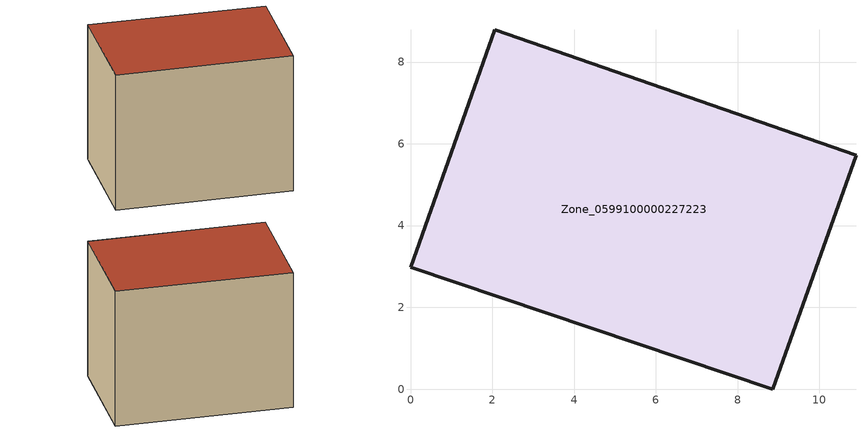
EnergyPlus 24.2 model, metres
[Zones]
Zone_0599100000227223
 floor ground (C_G): 8.86,0 0,2.98 2.06,8.79 10.89,5.72 z0.61
 wall outside (C_F): 8.86,0 10.89,5.72 2.06,8.79 0,2.98 8.86,0 z0.61:8.23
 roof outside (C_R): 0,2.98 8.86,0 10.89,5.72 2.06,8.79 z8.23
[BUILDING]
Pand.0599100000227223: North Axis=0; Terrain=City; Loads Convergence Tolerance Value=0.04; Temperature Convergence Tolerance Value=0.4; Solar Distribution=FullExterior; Maximum Number of Warmup Days=25; Minimum Number of Warmup Days=1
[Site:Location]
Rotterdam.The.Hague.AP_ZH_NLD Design_Conditions: Latitude=51.96; Longitude=4.45; Time Zone=1; Elevation=-4.5
[SITE:GROUNDTEMPERATURE:BUILDINGSURFACE]
18, 18, 18, 18, 18, 18, 18, 18, 18, 18, 18, 18
[MATERIAL] Thermal Absorptance=0.9; Solar Absorptance=0.7; Visible Absorptance=0.7
Name | Roughness | Thickness | Conductivity | Density | Specific Heat
G.TI.1965-1974 | MediumSmooth | 0.15 | 0.882353 | 540 | 1210
F.TI.1965-1974 | Rough | 0.3 | 0.697674 | 1920 | 840
R.TI.1965-1974 | MediumRough | 0.2 | 0.232558 | 1500 | 1000
[CONSTRUCTION]
C_G: G.TI.1965-1974
C_F: F.TI.1965-1974
C_R: R.TI.1965-1974
[ZONE]
Zone_0599100000227223: Type=1; Multiplier=1; Ceiling Height=Autocalculate; Volume=Autocalculate; Floor Area=autocalculate; Part of Total Floor Area=Yes
[ZONEINFILTRATION:DESIGNFLOWRATE]
Infil_Zone_0599100000227223: Zone or ZoneList or Space or SpaceList=Zone_0599100000227223; Schedule=AlwaysOn; Design Flow Rate Calculation Method=Flow/Area; Flow Rate per Floor Area=0.003; Constant Term Coefficient=1; Temperature Term Coefficient=0; Velocity Term Coefficient=0; Velocity Squared Term Coefficient=0
[HVACTEMPLATE:ZONE:IDEALLOADSAIRSYSTEM]
Zone_0599100000227223: Maximum Heating Supply Air Temperature=50; Minimum Cooling Supply Air Temperature=13; Maximum Heating Supply Air Humidity Ratio=0.0156; Minimum Cooling Supply Air Humidity Ratio=0.0077; Heating Limit=NoLimit; Cooling Limit=NoLimit; Dehumidification Control Type=ConstantSensibleHeatRatio; Cooling Sensible Heat Ratio=0.7; Dehumidification Setpoint=60; Humidification Control Type=None; Humidification Setpoint=30; Outdoor Air Method=None; Outdoor Air Flow Rate per Person=0.00944; Outdoor Air Flow Rate per Zone Floor Area=0; Outdoor Air Flow Rate per Zone=0; Demand Controlled Ventilation Type=None; Outdoor Air Economizer Type=NoEconomizer; Heat Recovery Type=None; Sensible Heat Recovery Effectiveness=0.7; Latent Heat Recovery Effectiveness=0.65
[ZONECONTROL:THERMOSTAT]
ThermostatControl_Zone_0599100000227223: Zone or ZoneList=Zone_0599100000227223; Control Type Schedule=DualSetpointControlType; Control 1=Thermostat_Zone_0599100000227223; Temperature Difference Between Cutout And Setpoint=0
[THERMOSTATSETPOINT:DUALSETPOINT]
Thermostat_Zone_0599100000227223: Heating Setpoint Temperature Schedule=HeatingSetpoint_Zone_0599100000227223; Cooling Setpoint Temperature Schedule=CoolingSetpoint_Zone_0599100000227223
[SCHEDULE:COMPACT]
HeatingSetpoint_Zone_0599100000227223: Through: 12/31, For: AllDays, Until: 24:00, 21
CoolingSetpoint_Zone_0599100000227223: Through: 12/31, For: AllDays, Until: 24:00, 24
DualSetpointControlType: Through: 12/31, For: AllDays, Until: 24:00, 4
AlwaysOn: Through: 12/31, For: AllDays, Until: 24:00, 1
